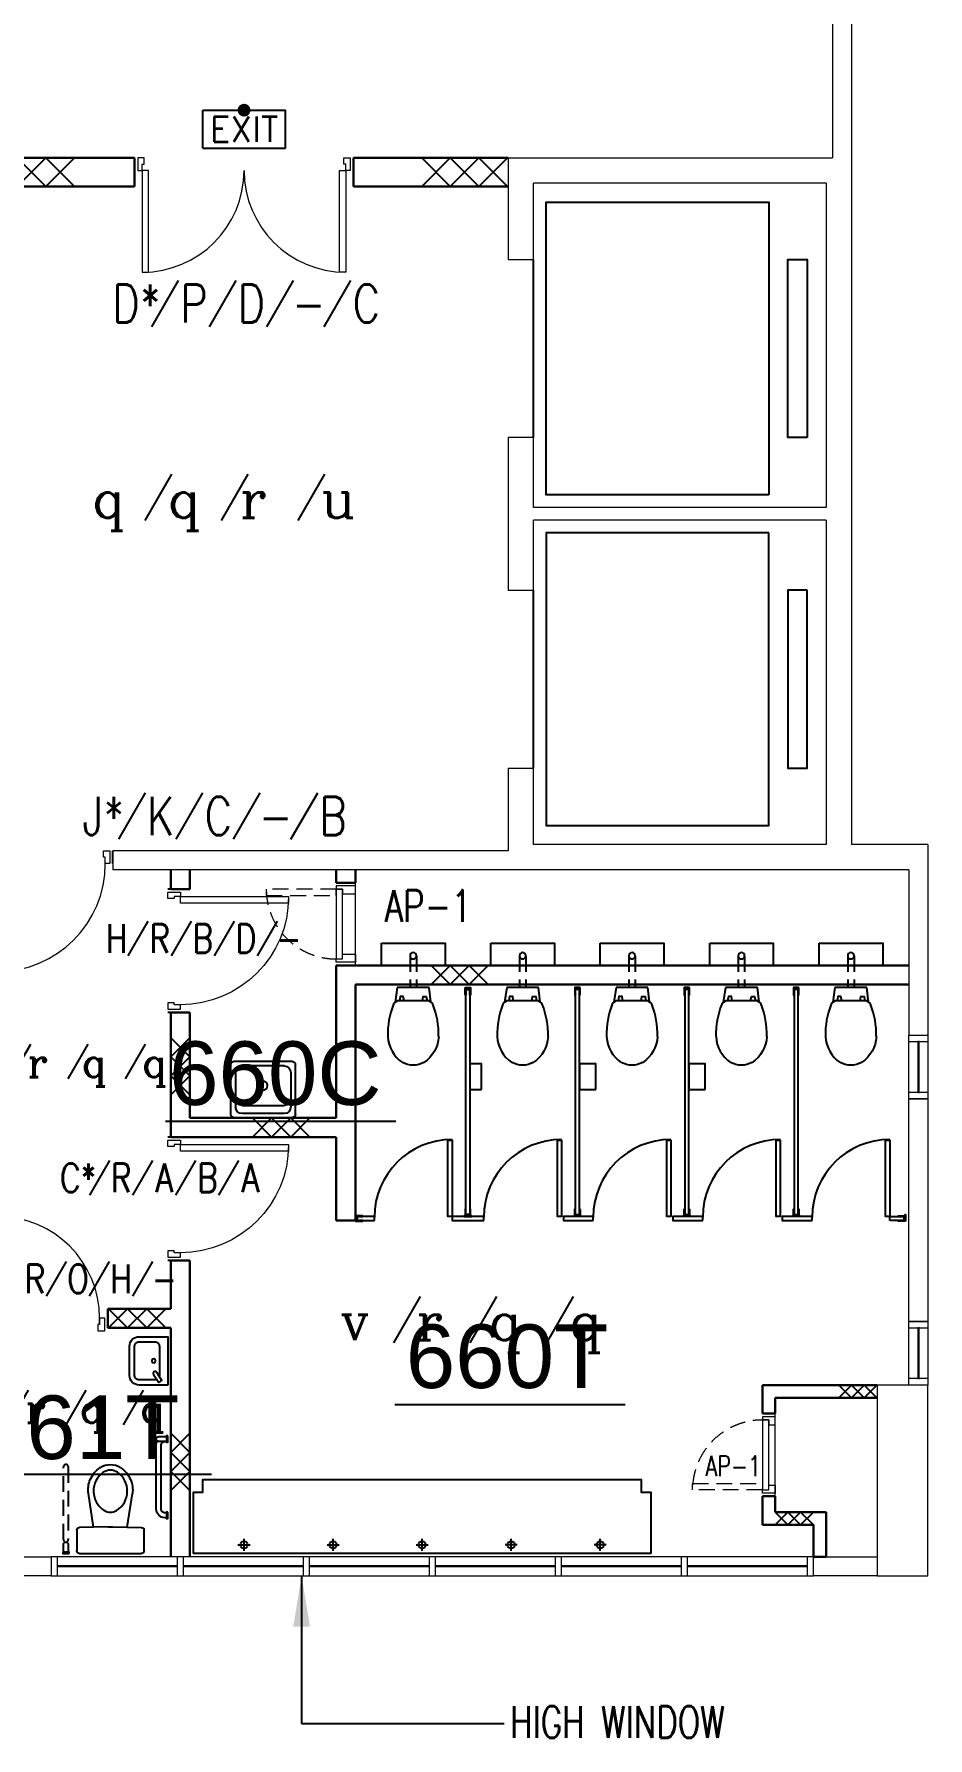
# Model space of a CAD drawing. Header units: millimetres. Extents: x -68474 to 336700, y -113450 to 53663.
# Drawn here: x 252525 to 259550, y 4825 to 18223 of the extents above; entities that cross this region are included whole.
import ezdxf
from ezdxf.enums import TextEntityAlignment as Align

# ---------------------------------------------------------------- set-up
doc = ezdxf.new("R2010")
doc.units = ezdxf.units.MM
doc.header["$LTSCALE"] = 1000
doc.linetypes.add('EC-6thFloor-s6148$0$HIDDEN2', pattern=[0.1875, 0.125, -0.0625])
for name, color, linetype in [('EC-6thFloor-s6148$0$E-blockwall', 1, 'Continuous'), ('EC-6thFloor-s6148$0$E-fire service', 5, 'Continuous'), ('EC-6thFloor-s6148$0$E-fittment', 13, 'Continuous'), ('EC-6thFloor-s6148$0$MK-DOOR', 2, 'Continuous'), ('EC-6thFloor-s6148$0$MK-FIN', 6, 'Continuous'), ('EC-6thFloor-s6148$0$RAIL', 4, 'Continuous'), ('EC-6thFloor-s6148$0$RM-ID', 3, 'Continuous'), ('EC-6thFloor-s6148$0$TEXT-E', 2, 'Continuous'), ('EC-6thFloor-s6148$0$TOILET PARTITION', 2, 'Continuous'), ('EC-6thFloor-s6148$0$WC', 2, 'Continuous')]:
    doc.layers.add(name, color=color, linetype=linetype)
for name, color, linetype, lineweight in [('EC-6thFloor-s6148$0$ECOLUMN', 7, 'Continuous', 20), ('EC-6thFloor-s6148$0$EDOOR', 5, 'Continuous', 13), ('EC-6thFloor-s6148$0$ESERVICE', 13, 'Continuous', 20), ('EC-6thFloor-s6148$0$EWALL', 3, 'Continuous', 30), ('EC-6thFloor-s6148$0$EWINDOW', 9, 'Continuous', 9)]:
    doc.layers.add(name, color=color, linetype=linetype, lineweight=lineweight)
doc.styles.add('EC-6thFloor-s6148$0$20S', font='SIMPLEX', dxfattribs={"width": 0.8, "height": 2})
doc.styles.add('EC-6thFloor-s6148$0$ROMANC', font='ROMANC.SHX')
doc.styles.add('EC-6thFloor-s6148$0$ROMANS', font='ROMANS', dxfattribs={"height": 0.2})
doc.styles.add('EC-6thFloor-s6148$0$STANDARD', font='SIMPLEX')
doc.styles.add('EC-6thFloor-s6148$0$T1', font='arial.ttf')
doc.dimstyles.new('EC-6thFloor-s6148$0$dim-arrow', dxfattribs={"dimscale": 100, "dimtxt": 2.5, "dimasz": 4, "dimexe": 1, "dimexo": 2, "dimgap": 1, "dimtad": 1, "dimdec": 3, "dimdsep": 46, "dimtxsty": 'EC-6thFloor-s6148$0$ROMANS', "dimblk1": 'EC-6thFloor-s6148$0$_Oblique', "dimblk2": 'EC-6thFloor-s6148$0$_Oblique', "dimsah": 1, "dimcen": 1, "dimdle": 1, "dimclrd": 256, "dimclre": 256, "dimclrt": 2, "dimadec": 0, "dimazin": 0, "dimtfac": 1, "dimtdec": 3, "dimtix": 1, "dimtmove": 2, "dimatfit": 3, "dimfxl": 1, "dimtolj": 1, "dimlwd": -1, "dimlwe": -1, "dimarcsym": 0})

# ---------------------------------------------------------------- blocks, each defined once
blk = doc.blocks.new('EC-6thFloor-s6148$0$mk-fin1')
at = {"color": 1}
for p, q in [((280.6, -13.1), (420.6, 229.3)), ((681.6, -13.1), (821.5, 229.3)), ((1082.5, -13.1), (1222.4, 229.3))]:
    blk.add_line(p, q, dxfattribs=at)
at = {"style": 'EC-6thFloor-s6148$0$ROMANC'}
for tag, p in [('1', (85.1, 0)), ('2', (397, 0)), ('3', (776, 0)), ('4', (1198, 0))]:
    blk.add_attdef(tag, p, '', height=200, dxfattribs=at)
blk = doc.blocks.new('EC-6thFloor-s6148$0$dr_d_1600')
for points in [[(-1610, 100), (-1660, 100), (-1660, 900), (-1610, 900)], [(-110, 100), (-60, 100), (-60, 900), (-110, 900)], [(-1660, 50), (-1645, 50), (-1645, 0), (-1645, 0), (-1645, 0), (-1695, 0), (-1695, 100), (-1695, 100), (-1695, 100), (-1660, 100)], [(-60, 50), (-75, 50), (-75, 0), (-75, 0), (-75, 0), (-25, 0), (-25, 100), (-25, 100), (-25, 100), (-60, 100)]]:
    blk.add_lwpolyline(points, close=True)
at = {"color": 1}
for centre, start, end in [((-1660, 100), 0, 90), ((-60, 100), 90, 180)]:
    blk.add_arc(centre, 800, start, end, dxfattribs=at)
at = {"layer": 'DEFPOINTS'}
for p, q in [((-1720, 100), (-1720, 0)), ((0, 100), (0, 0))]:
    blk.add_line(p, q, dxfattribs=at)
blk = doc.blocks.new('EC-6thFloor-s6148$0$FS5B')
for p, q in [((-325, 0), (-325, 300)), ((-325, 300), (325, 300)), ((325, 0), (325, 300)), ((-325, 0), (325, 0))]:
    blk.add_line(p, q)
at = {"const_width": 50}
blk.add_lwpolyline([(-25, 300, 1), (25, 300, 1)], format="xyb", close=True, dxfattribs=at)
at = {"color": 2, "style": 'EC-6thFloor-s6148$0$STANDARD'}
blk.add_text('EXIT', height=200, dxfattribs=at).set_placement((0, 150), align=Align.MIDDLE)
blk = doc.blocks.new('EC-6thFloor-s6148$0$BLOCK150')
for p, q in [((0, 0), (150, 150)), ((150, 0), (0, 150)), ((300, 0), (150, 150)), ((150, 0), (300, 150)), ((300, 0), (450, 150)), ((450, 0), (300, 150))]:
    blk.add_line(p, q)
blk = doc.blocks.new('EC-6thFloor-s6148$0$MK-DOOR')
at = {"color": 1}
for p, q in [((99.5, -21.2), (239.5, 221.2)), ((400.4, -21.2), (540.4, 221.2)), ((701.3, -21.2), (841.3, 221.2)), ((1002.2, -21.2), (1142.2, 221.2))]:
    blk.add_line(p, q, dxfattribs=at)
at = {"style": 'EC-6thFloor-s6148$0$20S', "width": 0.8}
for tag, p in [('1', (19, 100)), ('2', (319.9, 100)), ('3', (620.9, 100)), ('4', (921.8, 100)), ('5', (1222.7, 100))]:
    blk.add_attdef(tag, text='', height=200, dxfattribs=at).set_placement(p, align=Align.MIDDLE)
blk = doc.blocks.new('EC-6thFloor-s6148$0$_Oblique')
at = {"color": 0, "linetype": 'ByBlock', "lineweight": -2}
blk.add_line((-0.5, -0.5), (0.5, 0.5), dxfattribs=at)
blk = doc.blocks.new('EC-6thFloor-s6148$0$E-WIN2')
at = {"layer": 'EC-6thFloor-s6148$0$EWINDOW', "linetype": 'Continuous'}
for p, q in [((500, 149.9997), (0, 149.9997)), ((0, 149.9997), (0, 0)), ((450.0001, 149.9997), (49.9999, 149.9997)), ((49.9999, 149.9997), (49.9999, 0)), ((450.0001, 0), (450.0001, 149.9997)), ((500, 0), (500, 149.9997)), ((0, 0), (500, 0)), ((49.9999, 79.99984), (450.0001, 79.99984)), ((49.9999, 69.99986), (49.9999, 79.99984)), ((450.0001, 69.99986), (49.9999, 69.99986)), ((49.9999, 0), (450.0001, 0)), ((450.0001, 79.99984), (450.0001, 69.99986))]:
    blk.add_line(p, q, dxfattribs=at)
blk = doc.blocks.new('EC-6thFloor-s6148$0$dr_s_850')
for points in [[(-110, 100), (-60, 100), (-60, 950), (-110, 950)], [(-910, 50), (-895, 50), (-895, 0), (-895, 0), (-895, 0), (-945, 0), (-945, 100), (-945, 100), (-945, 100), (-910, 100)], [(-60, 50), (-75, 50), (-75, 0), (-75, 0), (-75, 0), (-25, 0), (-25, 100), (-25, 100), (-25, 100), (-60, 100)]]:
    blk.add_lwpolyline(points, close=True)
at = {"color": 1}
blk.add_arc((-60, 100), 850, 90, 180, dxfattribs=at)
at = {"layer": 'DEFPOINTS'}
for p, q in [((-970, 100), (-970, 0)), ((0, 100), (0, 0))]:
    blk.add_line(p, q, dxfattribs=at)
blk = doc.blocks.new('EC-6thFloor-s6148$0$D800')
blk.add_lwpolyline([(60, 100), (60, 900), (110, 900), (110, 100)], close=True)
for points in [[(60, 50), (60, 100), (60, 50), (75, 50), (75, 0), (20, 0), (20, 100), (60, 100)], [(860, 50), (860, 100), (860, 50), (845, 50), (845, 0), (900, 0), (900, 100), (860, 100)]]:
    blk.add_lwpolyline(points)
at = {"color": 1}
blk.add_arc((60, 100), 800, 0, 90, dxfattribs=at)
blk = doc.blocks.new('EC-6thFloor-s6148$0$WC2', base_point=(-30532, 39856))
at = {"layer": 'EC-6thFloor-s6148$0$WC'}
for p, q in [((-30797, 39671), (-30797, 39836)), ((-30777, 39856), (-30287, 39856)), ((-30267, 39836), (-30267, 39671)), ((-30550, 39646), (-30778, 39651)), ((-30664, 39648), (-30705, 39385)), ((-30514, 39646), (-30287, 39651)), ((-30400, 39648), (-30359, 39385))]:
    blk.add_line(p, q, dxfattribs=at)
blk.add_lwpolyline([(-30483, 39518, -0.532735), (-30476, 39217, -0.289578), (-30588, 39217, -0.532735), (-30581, 39518, -0.261816)], format="xyb", close=True, dxfattribs=at)
for centre, radius, start, end in [((-30777, 39836), 20, 90, 180), ((-30287, 39835), 20, 0, 90), ((-30777, 39671), 20, 180, 268.7241), ((-30287, 39671), 20, 271.2759, 0), ((-30532, 40446), 800, 268.7241, 271.2759), ((-30507, 39354), 200, 171.1648, 203.6716), ((-30484, 39365), 226, 203.6716, 234.991), ((-30581, 39365), 226, 305.009, 336.3284), ((-30557, 39354), 200, 336.3284, 8.8352), ((-30532, 39306), 150, 237.7003, 302.2997)]:
    blk.add_arc(centre, radius, start, end, dxfattribs=at)
blk = doc.blocks.new('EC-6thFloor-s6148$0$wc_type1_p')
at = {"linetype": 'EC-6thFloor-s6148$0$HIDDEN2'}
for p, q in [((-25, 250), (-25, 0)), ((25, 250), (25, 0))]:
    blk.add_line(p, q, dxfattribs=at)
for p, q in [((-125, 0), (-143, -115)), ((125, 0), (-125, 0)), ((109, -103), (-110, -103)), ((138, -112), (125, 0))]:
    blk.add_line(p, q)
blk.add_lwpolyline([(-250, 350), (250, 350), (250, 175), (-250, 175)], close=True)
for points in [[(-72, -103), (-78, -69), (-103, -69), (-109, -103)], [(72, -103), (78, -69), (103, -69), (109, -103)]]:
    blk.add_lwpolyline(points)
for points in [[(-200, -385, 0.237657), (-85, -588, 0.25773)], [(200, -385, -0.237657), (84, -588, -0.25773)], [(84, -588, -0.26718), (-85, -588, -3.444273)]]:
    blk.add_lwpolyline(points, format="xyb")
for centre, radius, start, end in [((467, -373), 668, 158.7678, 181.056), ((-110, -153), 50, 90, 154.6389), ((109, -153), 50, 25.3611, 90), ((-468, -373), 668, 358.944, 21.2322)]:
    blk.add_arc(centre, radius, start, end)
at = {"extrusion": (0, 0, -1)}
blk.add_ellipse((0, 250), major_axis=(17.7, 17.7), ratio=1, start_param=0.785398, end_param=7.068583, dxfattribs=at)
blk = doc.blocks.new('EC-6thFloor-s6148$0$BASIN-D')
for points in [[(-190, 0), (-190, -225, 0.414214), (-115, -300), (115, -300, 0.414214), (190, -225), (190, 0)], [(-106, -111), (-169, -70), (-153, -45), (-90, -86, -1)]]:
    blk.add_lwpolyline(points, format="xyb", close=True)
blk.add_lwpolyline([(-147, -85, 0.11136), (-150, -100), (-150, -225, 0.414214), (-115, -260), (115, -260, 0.414214), (150, -225), (150, -100, 0.414214), (115, -65), (-115, -65, 0.046026), (-121, -66, 0.116071)], format="xyb")
blk.add_circle((0, -110), 15)
blk = doc.blocks.new('EC-6thFloor-s6148$0$sink_5964pln')
for p, q in [((-318, 240), (-318, -240)), ((-278, 279), (278, 279)), ((-271, -169), (-271, 173)), ((207, 236), (-207, 236)), ((271, -169), (271, 173)), ((318, 240), (318, -240)), ((-207, 157), (207, 157)), ((-278, -279), (278, -279)), ((207, -233), (-207, -233))]:
    blk.add_line(p, q)
blk.add_circle((0, -38), 44.3)
for centre, radius, start, end in [((-278, 240), 39.2, 89.4, 180.6), ((-207, 173), 63.3, 90.2, 179.8), ((207, 173), 63.3, 0.2, 89.8), ((278, 240), 39.2, 359.4, 90.6), ((-207, 93), 63.3, 90.2, 179.8), ((207, 93), 63.3, 0.2, 89.8), ((-278, -240), 39.2, 179.4, 270.6), ((-207, -169), 63.3, 180.2, 269.8), ((207, -169), 63.3, 270.2, 359.8), ((278, -240), 39.2, 269.4, 0.6)]:
    blk.add_arc(centre, radius, start, end)

msp = doc.modelspace()

# ---------------------------------------------------------------- linework, layer by layer
at = {"layer": 'EC-6thFloor-s6148$0$E-fittment', "color": 7}
for p, q in [((254127.5, 6343.4), (254222.5, 6343.4)), ((254175, 6295.9), (254175, 6390.9)), ((254827.5, 6343.4), (254922.5, 6343.4)), ((254875, 6295.9), (254875, 6390.9)), ((255527.5, 6343.4), (255622.5, 6343.4)), ((255575, 6295.9), (255575, 6390.9)), ((256322.5, 6343.4), (256227.5, 6343.4)), ((256275, 6295.9), (256275, 6390.9)), ((257022.5, 6343.4), (256927.5, 6343.4)), ((256975, 6295.9), (256975, 6390.9)), ((257375, 6275), (253775, 6275))]:
    msp.add_line(p, q, dxfattribs=at)
for points in [[(256040.8, 9925), (256040.8, 10125), (255951, 10125), (255951, 9925), (256040.8, 9925)], [(256940.8, 9925), (256940.8, 10125), (256811, 10125), (256811, 9925), (256940.8, 9925)], [(257800.8, 9925), (257800.8, 10125), (257671, 10125), (257671, 9925), (257800.8, 9925)], [(253553, 7194), (253565, 7194)], [(257375, 6275), (257375, 6755), (257300, 6755), (257300, 6855), (253850, 6855), (253850, 6755), (253775, 6755), (253775, 6275)]]:
    msp.add_lwpolyline(points, dxfattribs=at)
for points in [[(253565, 7156), (253504, 7156, -1), (253504, 7194), (253565, 7194)], [(253565, 6556), (253553, 6556, -0.4142136), (253485, 6624), (253485, 7126, -0.1277819), (253493.6, 7159.1)], [(253565, 6594), (253553, 6594, -0.4142136), (253523, 6624), (253523, 7126, -0.4142136), (253553, 7156), (253565, 7156)], [(252756, 6285), (252756, 6346, -1), (252794, 6346), (252794, 6285)]]:
    msp.add_lwpolyline(points, format="xyb", dxfattribs=at)
for points in [[(253575, 7200), (253565, 7200), (253565, 7150), (253575, 7150)], [(253575, 6600), (253565, 6600), (253565, 6550), (253575, 6550)], [(252800, 6275), (252800, 6285), (252750, 6285), (252750, 6275)], [(252800, 6275), (252800, 6285), (252750, 6285), (252750, 6275)]]:
    msp.add_lwpolyline(points, close=True, dxfattribs=at)
at = {"layer": 'EC-6thFloor-s6148$0$E-fittment', "color": 7, "linetype": 'EC-6thFloor-s6148$0$HIDDEN2'}
msp.add_lwpolyline([(252756, 6384), (252756, 6956, -1), (252794, 6956), (252794, 6384, -1)], format="xyb", close=True, dxfattribs=at)
at = {"layer": 'EC-6thFloor-s6148$0$E-fittment', "color": 7}
for centre in [(254175, 6343.4), (254875, 6343.4), (255575, 6343.4), (256275, 6343.4), (256975, 6343.4)]:
    msp.add_circle(centre, 28.1, dxfattribs=at)
at = {"layer": 'EC-6thFloor-s6148$0$ECOLUMN', "color": 7}
for p, q in [((258800, 19600), (258800, 17250)), ((258950, 19600), (258950, 11850)), ((256250.3, 17250), (256250.3, 16450)), ((256250.3, 17250), (258800.3, 17250)), ((258750.3, 17050), (256450.3, 17050)), ((256450.3, 16450), (256450.3, 17050)), ((258750.3, 17050), (258750.3, 14500)), ((256250.3, 16450), (256450.3, 16450)), ((258750.3, 14500), (256450.3, 14500)), ((258750.3, 14400), (256450.3, 14400)), ((258750.3, 14400), (258750.3, 11850)), ((256250.3, 12450), (256450.3, 12450)), ((256250.3, 12450), (256250.3, 11800)), ((256450.3, 11850), (256450.3, 12450)), ((253145, 11800), (253145, 11650)), ((256250, 11800), (253145, 11800)), ((258750.3, 11850), (256450.3, 11850)), ((259550.3, 11850), (258950.3, 11850)), ((259550.3, 11850), (259550.3, 10350)), ((256250, 11650), (253145, 11650)), ((259400.3, 11650), (256250.3, 11650)), ((259400.3, 11650), (259400.3, 10350)), ((259400.3, 10350), (259550.3, 10350))]:
    msp.add_line(p, q, dxfattribs=at)
for points in [[(256450.3, 14500), (256450.3, 15050), (256250.3, 15050), (256250.3, 13850), (256450.3, 13850), (256450.3, 14400)], [(252050.3, 6250), (252660.3, 6250), (252660.3, 6100), (246950.3, 6100)]]:
    msp.add_lwpolyline(points, dxfattribs=at)
for points in [[(259400.3, 9850), (259550.3, 9850), (259550.3, 8100), (259400.3, 8100)], [(259150.3, 6100), (259550.3, 6100), (259550.3, 7600), (259150.3, 7600)], [(258650.3, 6250), (259150.3, 6250), (259150.3, 6100), (258650.3, 6100)]]:
    msp.add_lwpolyline(points, close=True, dxfattribs=at)
at = {"layer": 'EC-6thFloor-s6148$0$ESERVICE'}
for p, q in [((255050, 10900), (255050, 11550)), ((258350, 6725), (258350, 7375))]:
    msp.add_line(p, q, dxfattribs=at)
for points in [[(254950, 11463), (255050, 11463), (255050, 11525), (254900, 11525), (254900, 11500), (254950, 11500)], [(254900, 10950), (254950, 10950), (254950, 11500), (254900, 11500)], [(254950, 10987), (255050, 10987), (255050, 10925), (254900, 10925), (254900, 10950), (254950, 10950)], [(258300, 7288), (258350, 7288), (258350, 7350), (258250, 7350), (258250, 7325), (258300, 7325)], [(258250, 6775), (258300, 6775), (258300, 7325), (258250, 7325)], [(258300, 6812), (258350, 6812), (258350, 6750), (258250, 6750), (258250, 6775), (258300, 6775)]]:
    msp.add_lwpolyline(points, close=True, dxfattribs=at)
at = {"layer": 'EC-6thFloor-s6148$0$ESERVICE', "linetype": 'EC-6thFloor-s6148$0$HIDDEN2'}
for points in [[(254350, 11500), (254350, 11450), (254900, 11450), (254900, 11500)], [(257700, 6775), (257700, 6825), (258250, 6825), (258250, 6775)]]:
    msp.add_lwpolyline(points, close=True, dxfattribs=at)
for centre, start, end in [((254900, 11500), 179.9997, 275.21564), ((258250, 6775), 84.78436, 180.0003)]:
    msp.add_arc(centre, 550, start, end, dxfattribs=at)
at = {"layer": 'EC-6thFloor-s6148$0$EWALL', "color": 7}
for p, q in [((252050.3, 17250), (253315.3, 17250)), ((253315.3, 17250), (253315.3, 17025)), ((255035.3, 17250), (255035.3, 17025)), ((255035.3, 17250), (256250.3, 17250)), ((252050.3, 17025), (253315.3, 17025)), ((255035.3, 17025), (256250.3, 17025)), ((253600, 11500), (253600, 11650)), ((253750, 11500), (253750, 11650)), ((254900, 11550), (254900, 11650)), ((255050, 11550), (254900, 11550)), ((255050, 11550), (255050, 11650)), ((253750, 11500), (253600, 11500)), ((254900, 9700), (254900, 10900)), ((259400, 10900), (254900, 10900)), ((259400, 10750), (255050, 10750)), ((255050, 8893), (255050, 10750)), ((253600, 10530), (253600, 9550)), ((253600, 10530), (253750, 10530)), ((253750, 9700), (253750, 10530)), ((254900, 9700), (253750, 9700)), ((254900, 9550), (253600, 9550)), ((254900, 8893), (254900, 9550)), ((255050, 8893), (254900, 8893)), ((253600, 8580), (253600, 8200)), ((253600, 8580), (253750, 8580)), ((253750, 8580), (253750, 6250)), ((253105, 8200), (253105, 8050)), ((253600, 8050), (253600, 6250)), ((259150, 7600), (258250, 7600)), ((258250, 7600), (258250, 7375)), ((258350, 7375), (258250, 7375)), ((259150, 7500), (258350, 7500)), ((258350, 7500), (258350, 7375)), ((258350, 6725), (258250, 6725)), ((258250, 6725), (258250, 6500)), ((258350, 6725), (258350, 6600)), ((258350, 6600), (258750, 6600)), ((258750, 6600), (258750, 6250)), ((258250, 6500), (258650, 6500)), ((258650, 6500), (258650, 6250)), ((258650, 6250), (258750, 6250))]:
    msp.add_line(p, q, dxfattribs=at)
at = {"layer": 'EC-6thFloor-s6148$0$EWALL', "color": 7, "linetype": 'Continuous'}
for p, q in [((253600, 8200), (253105, 8200)), ((253600, 8050), (253105, 8050))]:
    msp.add_line(p, q, dxfattribs=at)
at = {"layer": 'EC-6thFloor-s6148$0$EWINDOW', "color": 7, "linetype": 'Continuous'}
for p, q in [((258650.3, 6250), (252660.3, 6250)), ((258600.3, 6250), (252710.3, 6250)), ((252710.3, 6180), (253650.3, 6180)), ((253650.3, 6170), (252710.3, 6170)), ((253700.3, 6180), (254640.3, 6180)), ((254640.3, 6170), (253700.3, 6170)), ((254690.3, 6180), (255630.3, 6180)), ((255630.3, 6170), (254690.3, 6170)), ((255680.3, 6180), (256620.3, 6180)), ((256620.3, 6170), (255680.3, 6170)), ((256670.3, 6180), (257610.3, 6180)), ((257610.3, 6170), (256670.3, 6170)), ((257660.3, 6180), (258600.3, 6180)), ((258600.3, 6170), (257660.3, 6170)), ((252660.3, 6100), (258650.3, 6100)), ((252710.3, 6100), (258600.3, 6100))]:
    msp.add_line(p, q, dxfattribs=at)
for points in [[(252660.3, 6100), (252710.3, 6100), (252710.3, 6250), (252660.3, 6250)], [(253650.3, 6100), (253700.3, 6100), (253700.3, 6250), (253650.3, 6250)], [(254640.3, 6100), (254690.3, 6100), (254690.3, 6250), (254640.3, 6250)], [(255630.3, 6100), (255680.3, 6100), (255680.3, 6250), (255630.3, 6250)], [(256620.3, 6100), (256670.3, 6100), (256670.3, 6250), (256620.3, 6250)], [(257610.3, 6100), (257660.3, 6100), (257660.3, 6250), (257610.3, 6250)], [(258600.3, 6100), (258650.3, 6100), (258650.3, 6250), (258600.3, 6250)]]:
    msp.add_lwpolyline(points, close=True, dxfattribs=at)
at = {"layer": 'EC-6thFloor-s6148$0$RAIL', "color": 7}
for p, q in [((256450.3, 15050), (256450.3, 16450)), ((256450.3, 12450), (256450.3, 13850))]:
    msp.add_line(p, q, dxfattribs=at)
for points in [[(258300.3, 14600), (256550.3, 14600), (256550.3, 16900), (258300.3, 16900)], [(258600.3, 15050), (258450.3, 15050), (258450.3, 16450), (258600.3, 16450)], [(258300.3, 14300), (256550.3, 14300), (256550.3, 12000), (258300.3, 12000)], [(258600.3, 13850), (258450.3, 13850), (258450.3, 12450), (258600.3, 12450)]]:
    msp.add_lwpolyline(points, close=True, dxfattribs=at)
at = {"layer": 'EC-6thFloor-s6148$0$RM-ID', "color": 7}
for p, q in [((253557, 9675.8), (255369.1, 9675.8)), ((255359.5, 7447.6), (257171.6, 7447.6)), ((252107.4, 6897.8), (253919.5, 6897.8))]:
    msp.add_line(p, q, dxfattribs=at)
at = {"layer": 'EC-6thFloor-s6148$0$TOILET PARTITION', "color": 7}
for points in [[(255914, 10725), (255956, 10725), (255956, 10669, -0.4142136), (255952, 10665), (255951, 10665), (255951, 10710), (255947.5, 10710), (255947.5, 10720), (255922.5, 10720), (255922.5, 10710), (255919, 10710), (255919, 10665), (255918, 10665, -0.4142136), (255914, 10669), (255914, 10725)], [(256816, 10725), (256774, 10725), (256774, 10669, 0.4142136), (256778, 10665), (256779, 10665), (256779, 10710), (256782.5, 10710), (256782.5, 10720), (256807.5, 10720), (256807.5, 10710), (256811, 10710), (256811, 10665), (256812, 10665, 0.4142136), (256816, 10669), (256816, 10725)], [(257676, 10725), (257634, 10725), (257634, 10669, 0.4142136), (257638, 10665), (257639, 10665), (257639, 10710), (257642.5, 10710), (257642.5, 10720), (257667.5, 10720), (257667.5, 10710), (257671, 10710), (257671, 10665), (257672, 10665, 0.4142136), (257676, 10669), (257676, 10725)], [(258536, 10725), (258494, 10725), (258494, 10669, 0.4142136), (258498, 10665), (258499, 10665), (258499, 10710), (258502.5, 10710), (258502.5, 10720), (258527.5, 10720), (258527.5, 10710), (258531, 10710), (258531, 10665), (258532, 10665, 0.4142136), (258536, 10669), (258536, 10725)], [(255922.5, 8940), (255919, 8940), (255919, 8985), (255918, 8985, 0.4142136), (255914, 8981), (255914, 8930), (255908, 8930, 0.4142136), (255904, 8926), (255904, 8925), (255966, 8925), (255966, 8926, 0.4142136), (255962, 8930), (255956, 8930), (255956, 8981, 0.4142136), (255952, 8985), (255951, 8985), (255951, 8940), (255947.5, 8940), (255947.5, 8930), (255922.5, 8930), (255922.5, 8940)], [(256807.5, 8940), (256811, 8940), (256811, 8985), (256812, 8985, -0.4142136), (256816, 8981), (256816, 8930), (256822, 8930, -0.4142136), (256826, 8926), (256826, 8925), (256764, 8925), (256764, 8926, -0.4142136), (256768, 8930), (256774, 8930), (256774, 8981, -0.4142136), (256778, 8985), (256779, 8985), (256779, 8940), (256782.5, 8940), (256782.5, 8930), (256807.5, 8930), (256807.5, 8940)], [(257667.5, 8940), (257671, 8940), (257671, 8985), (257672, 8985, -0.4142136), (257676, 8981), (257676, 8930), (257682, 8930, -0.4142136), (257686, 8926), (257686, 8925), (257624, 8925), (257624, 8926, -0.4142136), (257628, 8930), (257634, 8930), (257634, 8981, -0.4142136), (257638, 8985), (257639, 8985), (257639, 8940), (257642.5, 8940), (257642.5, 8930), (257667.5, 8930), (257667.5, 8940)], [(258527.5, 8940), (258531, 8940), (258531, 8985), (258532, 8985, -0.4142136), (258536, 8981), (258536, 8930), (258542, 8930, -0.4142136), (258546, 8926), (258546, 8925), (258484, 8925), (258484, 8926, -0.4142136), (258488, 8930), (258494, 8930), (258494, 8981, -0.4142136), (258498, 8985), (258499, 8985), (258499, 8940), (258502.5, 8940), (258502.5, 8930), (258527.5, 8930), (258527.5, 8940)], [(255050, 8888), (255106, 8888, 0.4142136), (255110, 8892), (255110, 8893), (255065, 8893), (255065, 8896.5), (255055, 8896.5), (255055, 8921.5), (255065, 8921.5), (255065, 8925), (255110, 8925), (255110, 8926, 0.4142136), (255106, 8930), (255055, 8930), (255055, 8936, 0.4142136), (255051, 8940), (255050, 8940), (255050, 8888)], [(259375, 8888), (259319, 8888, -0.4142136), (259315, 8892), (259315, 8893), (259360, 8893), (259360, 8896.5), (259370, 8896.5), (259370, 8921.5), (259360, 8921.5), (259360, 8925), (259315, 8925), (259315, 8926, -0.4142136), (259319, 8930), (259370, 8930), (259370, 8936, -0.4142136), (259374, 8940), (259375, 8940), (259375, 8888)]]:
    msp.add_lwpolyline(points, format="xyb", dxfattribs=at)
for points in [[(255951, 8940), (255919, 8940), (255919, 10710), (255951, 10710)], [(256779, 8940), (256811, 8940), (256811, 10710), (256779, 10710)], [(257639, 8940), (257671, 8940), (257671, 10710), (257639, 10710)], [(258499, 8940), (258531, 8940), (258531, 10710), (258499, 10710)], [(255778, 9525), (255810, 9525), (255810, 8925), (255778, 8925)], [(256638, 9525), (256670, 9525), (256670, 8925), (256638, 8925)], [(257498, 9525), (257530, 9525), (257530, 8925), (257498, 8925)], [(258358, 9525), (258390, 9525), (258390, 8925), (258358, 8925)], [(259218, 9525), (259250, 9525), (259250, 8925), (259218, 8925)], [(255200, 8892.8), (255200, 8924.8), (255065, 8925), (255065, 8893)], [(256060, 8893), (256060, 8925), (255810, 8925), (255810, 8893)], [(256920, 8893), (256920, 8925), (256685, 8925), (256685, 8893)], [(257780, 8893), (257780, 8925), (257545, 8925), (257545, 8893)], [(258640, 8893), (258640, 8925), (258405, 8925), (258405, 8893)], [(259250, 8893), (259250, 8925), (259360, 8925), (259360, 8893)]]:
    msp.add_lwpolyline(points, close=True, dxfattribs=at)
for centre in [(255810, 8920), (256670, 8920), (257530, 8920), (258390, 8920), (259250, 8920)]:
    msp.add_arc(centre, 610, 90, 180, dxfattribs=at)

# ---------------------------------------------------------------- block references
at = {"layer": 'EC-6thFloor-s6148$0$E-blockwall'}
for p, xscale, yscale, zscale in [((252166.7, 17025), 1.5, 1.5, 1.5), ((255571.6, 17025), 1.5, 1.5, 1.5), ((259150, 7500), -0.6666666666278616, 0.6666666666569654, 0.6666666666651144)]:
    msp.add_blockref('EC-6thFloor-s6148$0$BLOCK150', p, dxfattribs=dict(at, xscale=xscale, yscale=yscale, zscale=zscale))
for p in [(255645.3, 10750), (254242, 9550), (253110, 8050)]:
    msp.add_blockref('EC-6thFloor-s6148$0$BLOCK150', p, dxfattribs=at)
at = {"layer": 'EC-6thFloor-s6148$0$E-blockwall', "rotation": 90}
for p in [(253750, 9880.9), (253750, 6770.6)]:
    msp.add_blockref('EC-6thFloor-s6148$0$BLOCK150', p, dxfattribs=at)
at = {"layer": 'EC-6thFloor-s6148$0$E-blockwall', "xscale": -0.6666666666278616, "yscale": 0.6666666666569654, "zscale": 0.6666666666651144, "rotation": 180}
msp.add_blockref('EC-6thFloor-s6148$0$BLOCK150', (258350, 6600), dxfattribs=at)
at = {"layer": 'EC-6thFloor-s6148$0$E-fire service', "color": 7}
msp.add_blockref('EC-6thFloor-s6148$0$FS5B', (254175.3, 17324.4), dxfattribs=at)
at = {"layer": 'EC-6thFloor-s6148$0$E-fittment', "color": 7}
for p in [(255505, 10725), (256365, 10725), (257225, 10725), (258085, 10725), (258945, 10725)]:
    msp.add_blockref('EC-6thFloor-s6148$0$wc_type1_p', p, dxfattribs=at)
at = {"layer": 'EC-6thFloor-s6148$0$E-fittment', "color": 7, "xscale": -0.7999999999883585, "yscale": 0.7999999999883585, "zscale": 0.8, "rotation": 180}
msp.add_blockref('EC-6thFloor-s6148$0$sink_5964pln', (254325, 9923.5), dxfattribs=at)
at = {"layer": 'EC-6thFloor-s6148$0$E-fittment', "color": 7, "xscale": -1}
for name, p, rotation in [('EC-6thFloor-s6148$0$BASIN-D', (253575, 7789.7), 270), ('EC-6thFloor-s6148$0$WC2', (253125, 6275), 180)]:
    msp.add_blockref(name, p, dxfattribs=dict(at, rotation=rotation))
at = {"layer": 'EC-6thFloor-s6148$0$EDOOR', "color": 7, "linetype": 'Continuous', "rotation": 180}
for name, p in [('EC-6thFloor-s6148$0$dr_d_1600', (253315.3, 17250)), ('EC-6thFloor-s6148$0$dr_s_850', (252175, 11800))]:
    msp.add_blockref(name, p, dxfattribs=at)
at = {"layer": 'EC-6thFloor-s6148$0$EDOOR', "color": 7, "linetype": 'Continuous', "xscale": -1, "rotation": 270}
for p in [(253575, 11500), (253575, 9550)]:
    msp.add_blockref('EC-6thFloor-s6148$0$dr_s_850', p, dxfattribs=at)
at = {"layer": 'EC-6thFloor-s6148$0$EDOOR', "color": 7, "linetype": 'Continuous'}
msp.add_blockref('EC-6thFloor-s6148$0$D800', (252180, 8025), dxfattribs=at)
msp.add_blockref('EC-6thFloor-s6148$0$D800', (252180, 8025), dxfattribs=at)
at = {"layer": 'EC-6thFloor-s6148$0$EWALL', "color": 7, "xscale": -1, "rotation": 270}
for p in [(259400.3, 9850), (259400.3, 7600)]:
    msp.add_blockref('EC-6thFloor-s6148$0$E-WIN2', p, dxfattribs=at)
at = {"layer": 'EC-6thFloor-s6148$0$MK-DOOR'}
for p, xscale, yscale, zscale, values in [((253302, 15953.8), 1.5, 1.5, 1.5, {'1': 'D*', '2': 'P', '3': 'D', '4': '-', '5': 'C'}), ((253040.8, 11923.9), 1.5, 1.5, 1.5, {'1': 'J*', '2': 'K', '3': 'C', '4': '-', '5': 'B'}), ((253153.5, 10999.5), 1.125, 1.125, 1.125, {'1': 'H', '2': 'R', '3': 'B', '4': 'D', '5': '-'}), ((252850.4, 9116.5), 1.125, 1.125, 1.125, {'1': 'C*', '2': 'R', '3': 'A', '4': 'B', '5': 'A'}), ((252172.4, 8322.4), 1.125, 1.125, 1.125, {'1': 'A', '2': 'R', '3': 'O', '4': 'H', '5': '-'})]:
    msp.add_blockref('EC-6thFloor-s6148$0$MK-DOOR', p, dxfattribs=dict(at, xscale=xscale, yscale=yscale, zscale=zscale)).add_auto_attribs(values)
at = {"layer": 'EC-6thFloor-s6148$0$MK-FIN'}
ref = msp.add_blockref('EC-6thFloor-s6148$0$mk-fin1', (252976.7, 14417.6), dxfattribs=dict(at, xscale=1.5, yscale=1.5, zscale=1.5))
ref.add_attrib('1', 'q', (252976.7, 14417.6), dxfattribs={"layer": '0', "height": 300, "style": 'EC-6thFloor-s6148$0$ROMANC'})
ref.add_attrib('2', 'q', (253572.2, 14417.6), dxfattribs={"layer": '0', "height": 300, "style": 'EC-6thFloor-s6148$0$ROMANC'})
ref.add_attrib('3', 'r', (254140.7, 14417.6), dxfattribs={"layer": '0', "height": 300, "style": 'EC-6thFloor-s6148$0$ROMANC'})
ref.add_attrib('4', 'u', (254773.7, 14417.6), dxfattribs={"layer": '0', "height": 300, "style": 'EC-6thFloor-s6148$0$ROMANC'})
ref = msp.add_blockref('EC-6thFloor-s6148$0$mk-fin1', (252025, 10021.4), dxfattribs=dict(at, xscale=1.125, yscale=1.125, zscale=1.125))
ref.add_attrib('1', 'v', (252025, 10021.4), dxfattribs={"layer": '0', "height": 225, "style": 'EC-6thFloor-s6148$0$ROMANC'})
ref.add_attrib('2', 'r', (252471.6, 10021.4), dxfattribs={"layer": '0', "height": 225, "style": 'EC-6thFloor-s6148$0$ROMANC'})
ref.add_attrib('3', 'q', (252898, 10021.4), dxfattribs={"layer": '0', "height": 225, "style": 'EC-6thFloor-s6148$0$ROMANC'})
ref.add_attrib('4', 'q', (253372.7, 10021.4), dxfattribs={"layer": '0', "height": 225, "style": 'EC-6thFloor-s6148$0$ROMANC'})
ref = msp.add_blockref('EC-6thFloor-s6148$0$mk-fin1', (254930.7, 7952.4), dxfattribs=dict(at, xscale=1.5, yscale=1.5, zscale=1.5))
ref.add_attrib('1', 'v', (254930.7, 7952.4), dxfattribs={"layer": '0', "height": 300, "style": 'EC-6thFloor-s6148$0$ROMANC'})
ref.add_attrib('2', 'r', (255526.2, 7952.4), dxfattribs={"layer": '0', "height": 300, "style": 'EC-6thFloor-s6148$0$ROMANC'})
ref.add_attrib('3', 'q', (256094.7, 7952.4), dxfattribs={"layer": '0', "height": 300, "style": 'EC-6thFloor-s6148$0$ROMANC'})
ref.add_attrib('4', 'q', (256727.7, 7952.4), dxfattribs={"layer": '0', "height": 300, "style": 'EC-6thFloor-s6148$0$ROMANC'})
ref = msp.add_blockref('EC-6thFloor-s6148$0$mk-fin1', (252009.2, 7302.6), dxfattribs=dict(at, xscale=1.125, yscale=1.125, zscale=1.125))
ref.add_attrib('1', 'v', (252009.2, 7302.6), dxfattribs={"layer": '0', "height": 225, "style": 'EC-6thFloor-s6148$0$ROMANC'})
ref.add_attrib('2', 'r', (252455.8, 7302.6), dxfattribs={"layer": '0', "height": 225, "style": 'EC-6thFloor-s6148$0$ROMANC'})
ref.add_attrib('3', 'q', (252882.2, 7302.6), dxfattribs={"layer": '0', "height": 225, "style": 'EC-6thFloor-s6148$0$ROMANC'})
ref.add_attrib('4', 'q', (253356.9, 7302.6), dxfattribs={"layer": '0', "height": 225, "style": 'EC-6thFloor-s6148$0$ROMANC'})

# ---------------------------------------------------------------- texts
at = {"layer": 'EC-6thFloor-s6148$0$ESERVICE', "linetype": 'Continuous', "style": 'EC-6thFloor-s6148$0$STANDARD', "width": 0.75}
for height, p in [(250, (255281.2, 11241.7)), (160, (257801.6, 6883.1))]:
    msp.add_text('AP-1', height=height, dxfattribs=at).set_placement(p)
at = {"layer": 'EC-6thFloor-s6148$0$RM-ID', "color": 7, "style": 'EC-6thFloor-s6148$0$T1'}
for s, p in [('660C', (254421.2, 10052.3)), ('660T', (256242.5, 7826.5)), ('661T', (252871.7, 7268.2))]:
    msp.add_text(s, height=500, dxfattribs=at).set_placement(p, align=Align.MIDDLE)
at = {"layer": 'EC-6thFloor-s6148$0$TEXT-E', "style": 'EC-6thFloor-s6148$0$STANDARD', "width": 0.75}
msp.add_text('HIGH WINDOW', height=250, dxfattribs=at).set_placement((256266.4, 4825))

# ---------------------------------------------------------------- leaders
at = {"layer": 'EC-6thFloor-s6148$0$TEXT-E'}
msp.add_leader([(254627.8, 6100.4), (254627.8, 4937.9), (256219, 4937.9)], dimstyle='EC-6thFloor-s6148$0$dim-arrow', override={"dimtad": 0}, dxfattribs=at)

doc.saveas('drawing.dxf')
